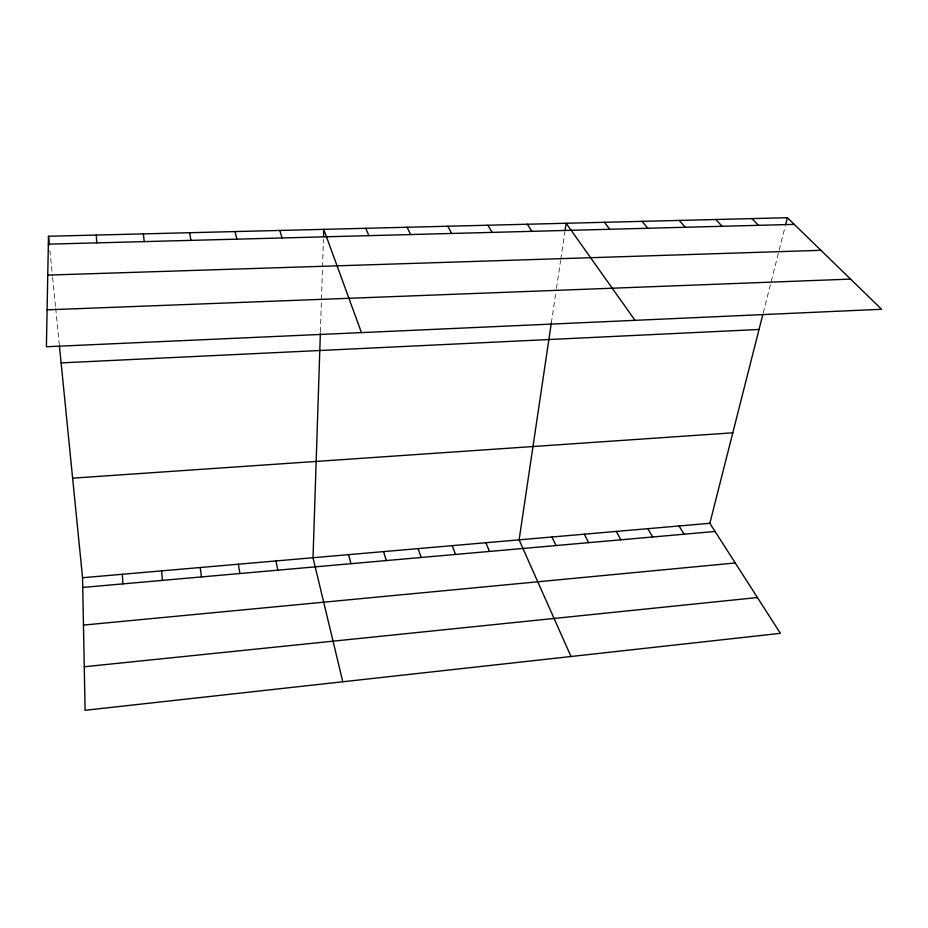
<?xml version="1.0" encoding="UTF-8"?>
<svg xmlns="http://www.w3.org/2000/svg" width="928" height="928" viewBox="0 0 928 928"><rect width="100%" height="100%" fill="white"/><g stroke="black" fill="none" stroke-linecap="round" stroke-linejoin="round"><path stroke-width="0.7" stroke-dasharray="4.64 3.48" d="M320.404 331.83L322.468 268.459M322.515 267.009L323.42 239.482M551.336 322.956L556.266 289.791M556.475 288.411L560.582 260.733M560.79 259.341L564.92 231.582M763.234 312.898L785.297 225.98M49.903 250.444L52.455 275.999M52.594 277.414L55.541 306.971M55.692 308.374L59.311 344.752"/><path stroke-width="1.39" d="M48.488 236.257L46.4 346.747L881.6 309.268L787.396 217.709L48.488 236.257L49.346 244.772M320.357 333.268L313.014 557.728L342.792 681.767M323.512 236.582L323.756 229.344L361.444 332.607M551.336 322.956L519.112 539.852L571.01 656.502M565.129 230.202L566.15 223.254L635.019 320.334M59.45 346.144L82.557 577.726L85.098 710.291L780.367 633.337L709.839 523.299L762.886 314.279M785.645 224.599L787.396 217.709M84.262 666.756L757.422 597.539M83.462 625.089L735.266 562.971M82.743 587.436L715.07 531.466M82.557 577.726L709.839 523.299M72.628 478.164L732.807 432.808M61.12 362.894L759.034 329.475M47.096 309.848L850.558 279.096M47.757 275.106L820.955 250.316M48.337 244.157L794.264 224.379M751.877 218.59L758.454 225.33M715.824 219.495L722.112 226.293M679.25 220.423L685.224 227.267M642.118 221.351L647.767 228.265M604.418 222.302L609.754 229.274M527.301 224.228L531.941 231.339M679.041 525.967L684.064 534.203M487.85 225.226L492.13 232.394M647.86 528.67L652.651 536.987M616.285 531.419L620.855 539.794M447.783 226.235L451.692 233.462M584.315 534.192L588.63 542.648M407.09 227.256L410.617 234.552M551.916 536.999L556 545.536M365.748 228.288L368.88 235.654M485.878 542.729L489.462 551.429M452.214 545.652L455.532 554.434M418.099 548.61L421.15 557.473M383.542 551.615L386.303 560.558M279.769 230.446L282.054 237.962M348.51 554.654L350.993 563.69M235.062 231.571L236.884 239.157M275.941 560.941L277.832 570.163M189.602 232.708L190.959 240.375M238.357 564.212L239.911 573.516M200.228 567.518L201.457 576.926M143.364 233.868L144.234 241.616M161.565 570.871L162.458 580.371M122.345 574.27L122.89 583.874M96.338 235.051L96.698 242.881"/></g></svg>
